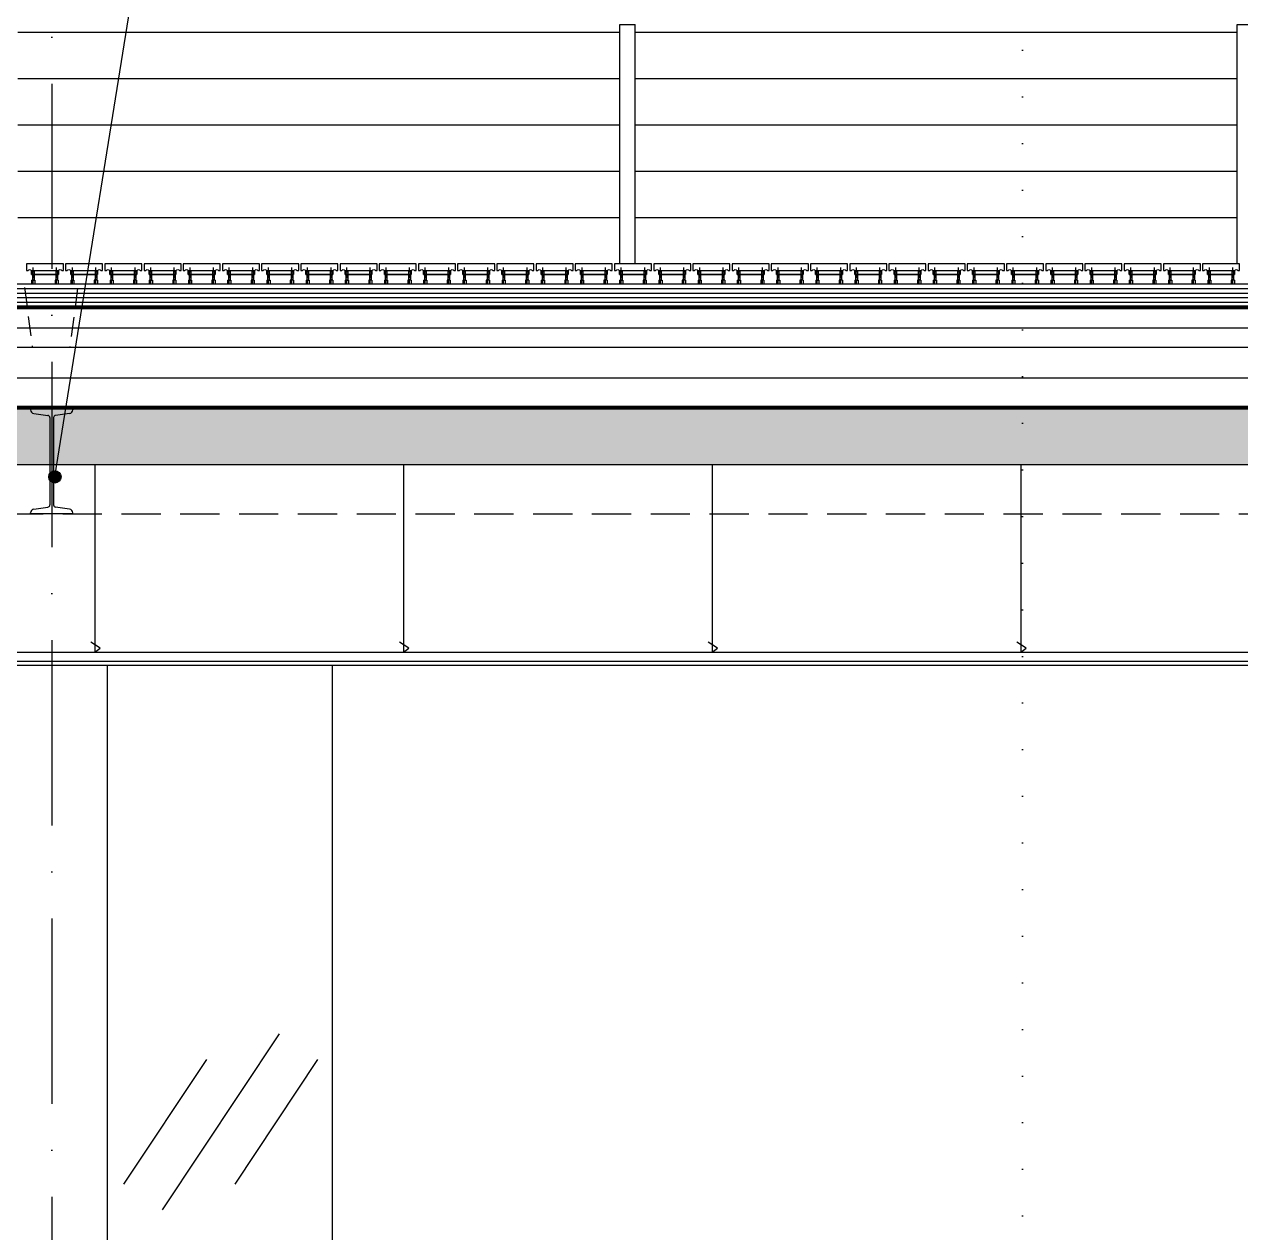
# Model space of a CAD drawing. Header units: millimetres. Extents: x 58205 to 122423, y 1055 to 94479.
# Drawn here: x 70676.6 to 71070.6, y 19285.7 to 19677 of the extents above; entities that cross this region are included whole.
import ezdxf

# ---------------------------------------------------------------- set-up
doc = ezdxf.new("R2010")
doc.units = ezdxf.units.MM
for name, pattern in [('0707_PB_080619_gn_xref$0$ACAD_ISO10W100', [18, 12, -3, 0, -3]), ('ACAD_ISO03W100', [30, 12, -18]), ('ACAD_ISO07W100', [3, 0, -3]), ('ACAD_ISO10W100', [18, 12, -3, 0, -3]), ('HIDDEN', [9.525, 6.35, -3.175])]:
    doc.linetypes.add(name, pattern=pattern)
for name, color, linetype in [('+48_CIENKIE', 253, 'Continuous'), ('+48_HACZE', 253, 'Continuous'), ('+48_IZOLACJE', 4, 'Continuous'), ('+48_MEBLE', 251, 'Continuous'), ('+48_OPISY', 3, 'Continuous'), ('+48_OSIE', 8, 'Continuous'), ('+48_PRZEKRÓJ', 1, 'Continuous'), ('+48_SUFITY_PODWIESZANE', 4, 'Continuous'), ('+48_WEŁNA', 252, 'Continuous'), ('+48_WIDOK', 5, 'Continuous'), ('+48_ŻELBET', 242, 'Continuous'), ('1_CIENKA', 252, 'Continuous')]:
    doc.layers.add(name, color=color, linetype=linetype)
doc.linetypes.add('BATTING', pattern='A,0.00254,-2.54,[134,ltypeshp.shx,S=2.54,R=0,X=-2.54,Y=0],-5.08,[134,ltypeshp.shx,S=2.54,R=180,X=2.54,Y=0],-2.54', length=10.16254)
doc.linetypes.add('ZIGZAG', pattern='A,0.00254,-5.08,[131,ltypeshp.shx,S=5.08,R=0,X=-5.08,Y=0],-10.16,[131,ltypeshp.shx,S=5.08,R=180,X=5.08,Y=0],-5.08', length=20.32254)

# ---------------------------------------------------------------- blocks, each defined once
blk = doc.blocks.new('A$C6D9607FD')
at = {"layer": '+48_PRZEKRÓJ', "color": 251}
for p, q in [((137, 340), (0, 340)), ((0, 340), (0, 337.1)), ((10.5, 325), (56.1, 318.6)), ((126.5, 325), (80.9, 318.6)), ((137, 340), (137, 337.1)), ((62.4, 311.4), (62.4, 28.6)), ((74.6, 311.4), (74.6, 28.6)), ((0, 0), (0, 2.9)), ((10.5, 15), (56.1, 21.4)), ((126.5, 15), (80.9, 21.4)), ((137, 0), (137, 2.9)), ((137, 0), (0, 0)), ((137, 0), (0, 0))]:
    blk.add_line(p, q, dxfattribs=at)
for centre, radius, start, end in [((12.2, 337.1), 12.2, 180, 262.0304), ((55.1, 311.4), 7.3, 0, 82.0304), ((81.9, 311.4), 7.3, 97.9696, 180), ((124.8, 337.1), 12.2, 277.9696, 0), ((12.2, 2.9), 12.2, 97.9696, 180), ((55.1, 28.6), 7.3, 277.9696, 0), ((81.9, 28.6), 7.3, 180, 262.0304), ((124.8, 2.9), 12.2, 0, 82.0304)]:
    blk.add_arc(centre, radius, start, end, dxfattribs=at)

msp = doc.modelspace()

# ---------------------------------------------------------------- hatches: boundary and pattern name
at = {"layer": '+48_HACZE', "linetype": 'Continuous'}
h = msp.add_hatch(dxfattribs=at)
h.set_pattern_fill('ANSI33', color=256, scale=2, style=0)
h.set_pattern_definition([(45, (5e-05, 12723.362), (-8.9802561, 8.9802561), []), (45, (8.98, 12723.362), (-8.9802561, 8.9802561), [6.35, -3.175])])
edge = h.paths.add_edge_path()
edge.add_line((71253.484, 19449.451), (71277.484, 19449.451))
edge.add_line((71277.484, 19449.451), (71277.484, 19586.451))
edge.add_line((71277.484, 19586.451), (71253.484, 19586.451))
edge.add_line((71253.484, 19586.451), (71253.484, 19552.451))
edge.add_line((71253.484, 19552.451), (69717.484, 19553.447))
edge.add_line((69717.484, 19553.447), (69717.484, 19595.451))
edge.add_line((69717.484, 19595.451), (69693.484, 19595.451))
edge.add_line((69693.484, 19595.451), (69693.484, 19515.451))
edge.add_line((69693.484, 19515.451), (69717.484, 19515.451))
edge.add_line((69717.484, 19515.451), (69717.484, 19534.451))
edge.add_line((69717.484, 19534.451), (71253.484, 19534.451))
edge.add_line((71253.484, 19534.451), (71253.484, 19449.451))
at = {"layer": '+48_OPISY'}
h = msp.add_hatch(color=256, dxfattribs=at)
edge = h.paths.add_edge_path()
edge.add_arc((70686.515, 19530.405), 2, 810, 1170, ccw=False)

# ---------------------------------------------------------------- linework, layer by layer
at = {"layer": '+48_CIENKIE'}
for points in [[(70699.415, 19534.451), (70699.415, 19473.701), (70699.415, 19473.701)], [(70799.415, 19534.451), (70799.415, 19473.701), (70799.415, 19473.701)], [(70899.415, 19534.451), (70899.415, 19473.701), (70899.415, 19473.701)], [(70999.415, 19534.451), (70999.415, 19473.701), (70999.415, 19473.701)], [(70699.415, 19473.701), (70701.171, 19474.979), (70698.167, 19476.85)], [(70799.415, 19473.701), (70801.171, 19474.979), (70798.167, 19476.85)], [(70899.415, 19473.701), (70901.171, 19474.979), (70898.167, 19476.85)], [(70999.415, 19473.701), (71001.171, 19474.979), (70998.167, 19476.85)]]:
    msp.add_lwpolyline(points, dxfattribs=at)
at = {"layer": '+48_IZOLACJE', "linetype": 'HIDDEN', "const_width": 1}
msp.add_lwpolyline([(69718.984, 19585.451), (71253.484, 19585.451)], dxfattribs=at)
at = {"layer": '+48_IZOLACJE', "linetype": 'ACAD_ISO03W100', "ltscale": 0.5, "const_width": 1}
msp.add_lwpolyline([(71253.484, 19552.947), (69717.484, 19552.974)], dxfattribs=at)
at = {"layer": '+48_MEBLE'}
for p, q in [((70674.484, 19674.451), (70869.484, 19674.451)), ((70869.484, 19599.451), (70869.484, 19676.951)), ((70869.484, 19676.951), (70874.484, 19676.951)), ((70874.484, 19599.451), (70874.484, 19676.951)), ((70874.484, 19674.451), (71069.484, 19674.451)), ((71069.484, 19599.451), (71069.484, 19676.951)), ((71069.484, 19676.951), (71074.484, 19676.951)), ((70674.484, 19659.451), (70869.484, 19659.451)), ((70874.484, 19659.451), (71069.484, 19659.451)), ((70674.484, 19644.451), (70869.484, 19644.451)), ((70874.484, 19644.451), (71069.484, 19644.451)), ((70674.484, 19629.451), (70869.484, 19629.451)), ((70874.484, 19629.451), (71069.484, 19629.451)), ((70674.484, 19614.451), (70869.484, 19614.451)), ((70874.484, 19614.451), (71069.484, 19614.451)), ((70721.392, 19293.058), (70759.238, 19350.05)), ((70708.897, 19301.356), (70735.722, 19341.752)), ((70744.909, 19301.356), (70771.734, 19341.752))]:
    msp.add_line(p, q, dxfattribs=at)
at = {"layer": '+48_OPISY', "linetype": 'ACAD_ISO07W100', "ltscale": 5}
msp.add_line((70999.984, 20317.896), (70999.984, 18536.913), dxfattribs=at)
at = {"layer": '+48_OPISY'}
msp.add_lwpolyline([(70686.515, 19530.405), (70715.567, 19711.475)], dxfattribs=at)
msp.add_circle((70686.515, 19530.405), 2, dxfattribs=at)
at = {"layer": '+48_OSIE', "linetype": 'ACAD_ISO10W100', "ltscale": 5}
msp.add_line((70685.484, 20108.228), (70685.484, 18660.697), dxfattribs=at)
at = {"layer": '+48_SUFITY_PODWIESZANE', "ltscale": 3}
for p, q in [((69697.734, 19473.701), (71253.484, 19473.701)), ((69693.484, 19469.451), (71253.484, 19469.451)), ((69694.734, 19470.701), (71253.484, 19470.701))]:
    msp.add_line(p, q, dxfattribs=at)
at = {"layer": '+48_WEŁNA', "linetype": 'BATTING', "ltscale": 0.6}
msp.add_line((69717.484, 19578.701), (71252.984, 19578.701), dxfattribs=at)
at = {"layer": '+48_WEŁNA', "linetype": 'BATTING', "ltscale": 0.9}
msp.add_line((69717.484, 19562.451), (71252.984, 19562.451), dxfattribs=at)
at = {"layer": '+48_WEŁNA', "linetype": 'ZIGZAG', "ltscale": 0.28}
for points in [[(69718.984, 19591.451), (71253.484, 19591.451)], [(69718.984, 19588.451), (71252.884, 19588.451)]]:
    msp.add_lwpolyline(points, dxfattribs=at)
at = {"layer": '+48_WIDOK', "ltscale": 3}
for p, q in [((69717.484, 19584.951), (71253.484, 19584.951)), ((69717.484, 19572.451), (71252.984, 19572.451))]:
    msp.add_line(p, q, dxfattribs=at)
at = {"layer": '+48_WIDOK', "linetype": 'HIDDEN', "ltscale": 2}
msp.add_line((69717.484, 19518.451), (71253.484, 19518.451), dxfattribs=at)
at = {"layer": '+48_WIDOK', "ltscale": 3}
for points in [[(69720.269, 19592.951), (71253.484, 19592.951)], [(69718.984, 19589.951), (71253.484, 19589.951)], [(69718.984, 19586.951), (71252.884, 19586.951)]]:
    msp.add_lwpolyline(points, dxfattribs=at)
at = {"layer": '+48_WIDOK', "linetype": 'HIDDEN'}
for points in [[(70676.642, 19591.771), (70679.19, 19572.664)], [(70693.889, 19591.556), (70691.32, 19572.451)]]:
    msp.add_lwpolyline(points, dxfattribs=at)
at = {"layer": '+48_WIDOK'}
for points in [[(70703.484, 19469.451), (70703.484, 19179.451)], [(70776.384, 19469.451), (70776.384, 19179.451)]]:
    msp.add_lwpolyline(points, dxfattribs=at)
at = {"layer": '+48_ŻELBET', "linetype": 'Continuous'}
for p, q in [((69717.484, 19552.451), (71253.484, 19552.451)), ((69717.484, 19534.451), (71253.484, 19534.451))]:
    msp.add_line(p, q, dxfattribs=at)
at = {"layer": '1_CIENKA', "lineweight": -3}
for p, q in [((70678.934, 19595.951), (70687.634, 19595.951)), ((70679.209, 19597.251), (70679.209, 19594.134)), ((70679.759, 19597.251), (70679.759, 19594.134)), ((70686.809, 19597.251), (70686.809, 19594.134)), ((70687.359, 19597.251), (70687.359, 19594.134)), ((70691.634, 19595.951), (70700.334, 19595.951)), ((70691.909, 19597.251), (70691.909, 19594.134)), ((70692.459, 19597.251), (70692.459, 19594.134)), ((70699.509, 19597.251), (70699.509, 19594.134)), ((70700.059, 19597.251), (70700.059, 19594.134)), ((70704.334, 19595.951), (70713.034, 19595.951)), ((70704.609, 19597.251), (70704.609, 19594.134)), ((70705.159, 19597.251), (70705.159, 19594.134)), ((70712.209, 19597.251), (70712.209, 19594.134)), ((70712.759, 19597.251), (70712.759, 19594.134)), ((70717.034, 19595.951), (70725.734, 19595.951)), ((70717.309, 19597.251), (70717.309, 19594.134)), ((70717.859, 19597.251), (70717.859, 19594.134)), ((70724.909, 19597.251), (70724.909, 19594.134)), ((70725.459, 19597.251), (70725.459, 19594.134)), ((70729.734, 19595.951), (70738.434, 19595.951)), ((70730.009, 19597.251), (70730.009, 19594.134)), ((70730.559, 19597.251), (70730.559, 19594.134)), ((70737.609, 19597.251), (70737.609, 19594.134)), ((70738.159, 19597.251), (70738.159, 19594.134)), ((70742.434, 19595.951), (70751.134, 19595.951)), ((70742.709, 19597.251), (70742.709, 19594.134)), ((70743.259, 19597.251), (70743.259, 19594.134)), ((70750.309, 19597.251), (70750.309, 19594.134)), ((70750.859, 19597.251), (70750.859, 19594.134)), ((70755.134, 19595.951), (70763.834, 19595.951)), ((70755.409, 19597.251), (70755.409, 19594.134)), ((70755.959, 19597.251), (70755.959, 19594.134)), ((70763.009, 19597.251), (70763.009, 19594.134)), ((70763.559, 19597.251), (70763.559, 19594.134)), ((70767.834, 19595.951), (70776.534, 19595.951)), ((70768.109, 19597.251), (70768.109, 19594.134)), ((70768.659, 19597.251), (70768.659, 19594.134)), ((70775.709, 19597.251), (70775.709, 19594.134)), ((70776.259, 19597.251), (70776.259, 19594.134)), ((70780.534, 19595.951), (70789.234, 19595.951)), ((70780.809, 19597.251), (70780.809, 19594.134)), ((70781.359, 19597.251), (70781.359, 19594.134)), ((70788.409, 19597.251), (70788.409, 19594.134)), ((70788.959, 19597.251), (70788.959, 19594.134)), ((70793.234, 19595.951), (70801.934, 19595.951)), ((70793.509, 19597.251), (70793.509, 19594.134)), ((70794.059, 19597.251), (70794.059, 19594.134)), ((70801.109, 19597.251), (70801.109, 19594.134)), ((70801.659, 19597.251), (70801.659, 19594.134)), ((70805.934, 19595.951), (70814.634, 19595.951)), ((70806.209, 19597.251), (70806.209, 19594.134)), ((70806.759, 19597.251), (70806.759, 19594.134)), ((70813.809, 19597.251), (70813.809, 19594.134)), ((70814.359, 19597.251), (70814.359, 19594.134)), ((70818.634, 19595.951), (70827.334, 19595.951)), ((70818.909, 19597.251), (70818.909, 19594.134)), ((70819.459, 19597.251), (70819.459, 19594.134)), ((70826.509, 19597.251), (70826.509, 19594.134)), ((70827.059, 19597.251), (70827.059, 19594.134)), ((70831.334, 19595.951), (70840.034, 19595.951)), ((70831.609, 19597.251), (70831.609, 19594.134)), ((70832.159, 19597.251), (70832.159, 19594.134)), ((70839.209, 19597.251), (70839.209, 19594.134)), ((70839.759, 19597.251), (70839.759, 19594.134)), ((70844.034, 19595.951), (70852.734, 19595.951)), ((70844.309, 19597.251), (70844.309, 19594.134)), ((70844.859, 19597.251), (70844.859, 19594.134)), ((70851.909, 19597.251), (70851.909, 19594.134)), ((70852.459, 19597.251), (70852.459, 19594.134)), ((70856.734, 19595.951), (70865.434, 19595.951)), ((70857.009, 19597.251), (70857.009, 19594.134)), ((70857.559, 19597.251), (70857.559, 19594.134)), ((70864.609, 19597.251), (70864.609, 19594.134)), ((70865.159, 19597.251), (70865.159, 19594.134)), ((70869.434, 19595.951), (70878.134, 19595.951)), ((70869.709, 19597.251), (70869.709, 19594.134)), ((70870.259, 19597.251), (70870.259, 19594.134)), ((70877.309, 19597.251), (70877.309, 19594.134)), ((70877.859, 19597.251), (70877.859, 19594.134)), ((70882.134, 19595.951), (70890.834, 19595.951)), ((70882.409, 19597.251), (70882.409, 19594.134)), ((70882.959, 19597.251), (70882.959, 19594.134)), ((70890.009, 19597.251), (70890.009, 19594.134)), ((70890.559, 19597.251), (70890.559, 19594.134)), ((70894.834, 19595.951), (70903.534, 19595.951)), ((70895.109, 19597.251), (70895.109, 19594.134)), ((70895.659, 19597.251), (70895.659, 19594.134)), ((70902.709, 19597.251), (70902.709, 19594.134)), ((70903.259, 19597.251), (70903.259, 19594.134)), ((70907.534, 19595.951), (70916.234, 19595.951)), ((70907.809, 19597.251), (70907.809, 19594.134)), ((70908.359, 19597.251), (70908.359, 19594.134)), ((70915.409, 19597.251), (70915.409, 19594.134)), ((70915.959, 19597.251), (70915.959, 19594.134)), ((70920.234, 19595.951), (70928.934, 19595.951)), ((70920.509, 19597.251), (70920.509, 19594.134)), ((70921.059, 19597.251), (70921.059, 19594.134)), ((70928.109, 19597.251), (70928.109, 19594.134)), ((70928.659, 19597.251), (70928.659, 19594.134)), ((70932.934, 19595.951), (70941.634, 19595.951)), ((70933.209, 19597.251), (70933.209, 19594.134)), ((70933.759, 19597.251), (70933.759, 19594.134)), ((70940.809, 19597.251), (70940.809, 19594.134)), ((70941.359, 19597.251), (70941.359, 19594.134)), ((70945.634, 19595.951), (70954.334, 19595.951)), ((70945.909, 19597.251), (70945.909, 19594.134)), ((70946.459, 19597.251), (70946.459, 19594.134)), ((70953.509, 19597.251), (70953.509, 19594.134)), ((70954.059, 19597.251), (70954.059, 19594.134)), ((70958.334, 19595.951), (70967.034, 19595.951)), ((70958.609, 19597.251), (70958.609, 19594.134)), ((70959.159, 19597.251), (70959.159, 19594.134)), ((70966.209, 19597.251), (70966.209, 19594.134)), ((70966.759, 19597.251), (70966.759, 19594.134)), ((70971.034, 19595.951), (70979.734, 19595.951)), ((70971.309, 19597.251), (70971.309, 19594.134)), ((70971.859, 19597.251), (70971.859, 19594.134)), ((70978.909, 19597.251), (70978.909, 19594.134)), ((70979.459, 19597.251), (70979.459, 19594.134)), ((70983.734, 19595.951), (70992.434, 19595.951)), ((70984.009, 19597.251), (70984.009, 19594.134)), ((70984.559, 19597.251), (70984.559, 19594.134)), ((70991.609, 19597.251), (70991.609, 19594.134)), ((70992.159, 19597.251), (70992.159, 19594.134)), ((70996.434, 19595.951), (71005.134, 19595.951)), ((70996.709, 19597.251), (70996.709, 19594.134)), ((70997.259, 19597.251), (70997.259, 19594.134)), ((71004.309, 19597.251), (71004.309, 19594.134)), ((71004.859, 19597.251), (71004.859, 19594.134)), ((71009.134, 19595.951), (71017.834, 19595.951)), ((71009.409, 19597.251), (71009.409, 19594.134)), ((71009.959, 19597.251), (71009.959, 19594.134)), ((71017.009, 19597.251), (71017.009, 19594.134)), ((71017.559, 19597.251), (71017.559, 19594.134)), ((71021.834, 19595.951), (71030.534, 19595.951)), ((71022.109, 19597.251), (71022.109, 19594.134)), ((71022.659, 19597.251), (71022.659, 19594.134)), ((71029.709, 19597.251), (71029.709, 19594.134)), ((71030.259, 19597.251), (71030.259, 19594.134)), ((71034.534, 19595.951), (71043.234, 19595.951)), ((71034.809, 19597.251), (71034.809, 19594.134)), ((71035.359, 19597.251), (71035.359, 19594.134)), ((71042.409, 19597.251), (71042.409, 19594.134)), ((71042.959, 19597.251), (71042.959, 19594.134)), ((71047.234, 19595.951), (71055.934, 19595.951)), ((71047.509, 19597.251), (71047.509, 19594.134)), ((71048.059, 19597.251), (71048.059, 19594.134)), ((71055.109, 19597.251), (71055.109, 19594.134)), ((71055.659, 19597.251), (71055.659, 19594.134)), ((71059.934, 19595.951), (71068.634, 19595.951)), ((71060.209, 19597.251), (71060.209, 19594.134)), ((71060.759, 19597.251), (71060.759, 19594.134)), ((71067.809, 19597.251), (71067.809, 19594.134)), ((71068.359, 19597.251), (71068.359, 19594.134)), ((70678.966, 19594.134), (70680.001, 19594.134)), ((70678.966, 19594.134), (70678.966, 19592.951)), ((70680.001, 19594.134), (70680.001, 19592.951)), ((70686.566, 19594.134), (70686.566, 19592.951)), ((70687.601, 19594.134), (70686.566, 19594.134)), ((70687.601, 19594.134), (70687.601, 19592.951)), ((70691.666, 19594.134), (70692.701, 19594.134)), ((70691.666, 19594.134), (70691.666, 19592.951)), ((70692.701, 19594.134), (70692.701, 19592.951)), ((70699.266, 19594.134), (70699.266, 19592.951)), ((70700.301, 19594.134), (70699.266, 19594.134)), ((70700.301, 19594.134), (70700.301, 19592.951)), ((70704.366, 19594.134), (70705.401, 19594.134)), ((70704.366, 19594.134), (70704.366, 19592.951)), ((70705.401, 19594.134), (70705.401, 19592.951)), ((70711.966, 19594.134), (70711.966, 19592.951)), ((70713.001, 19594.134), (70711.966, 19594.134)), ((70713.001, 19594.134), (70713.001, 19592.951)), ((70717.066, 19594.134), (70718.101, 19594.134)), ((70717.066, 19594.134), (70717.066, 19592.951)), ((70718.101, 19594.134), (70718.101, 19592.951)), ((70724.666, 19594.134), (70724.666, 19592.951)), ((70725.701, 19594.134), (70724.666, 19594.134)), ((70725.701, 19594.134), (70725.701, 19592.951)), ((70729.766, 19594.134), (70730.801, 19594.134)), ((70729.766, 19594.134), (70729.766, 19592.951)), ((70730.801, 19594.134), (70730.801, 19592.951)), ((70737.366, 19594.134), (70737.366, 19592.951)), ((70738.401, 19594.134), (70737.366, 19594.134)), ((70738.401, 19594.134), (70738.401, 19592.951)), ((70742.466, 19594.134), (70743.501, 19594.134)), ((70742.466, 19594.134), (70742.466, 19592.951)), ((70743.501, 19594.134), (70743.501, 19592.951)), ((70750.066, 19594.134), (70750.066, 19592.951)), ((70751.101, 19594.134), (70750.066, 19594.134)), ((70751.101, 19594.134), (70751.101, 19592.951)), ((70755.166, 19594.134), (70756.201, 19594.134)), ((70755.166, 19594.134), (70755.166, 19592.951)), ((70756.201, 19594.134), (70756.201, 19592.951)), ((70762.766, 19594.134), (70762.766, 19592.951)), ((70763.801, 19594.134), (70762.766, 19594.134)), ((70763.801, 19594.134), (70763.801, 19592.951)), ((70767.866, 19594.134), (70768.901, 19594.134)), ((70767.866, 19594.134), (70767.866, 19592.951)), ((70768.901, 19594.134), (70768.901, 19592.951)), ((70775.466, 19594.134), (70775.466, 19592.951)), ((70776.501, 19594.134), (70775.466, 19594.134)), ((70776.501, 19594.134), (70776.501, 19592.951)), ((70780.566, 19594.134), (70781.601, 19594.134)), ((70780.566, 19594.134), (70780.566, 19592.951)), ((70781.601, 19594.134), (70781.601, 19592.951)), ((70788.166, 19594.134), (70788.166, 19592.951)), ((70789.201, 19594.134), (70788.166, 19594.134)), ((70789.201, 19594.134), (70789.201, 19592.951)), ((70793.266, 19594.134), (70794.301, 19594.134)), ((70793.266, 19594.134), (70793.266, 19592.951)), ((70794.301, 19594.134), (70794.301, 19592.951)), ((70800.866, 19594.134), (70800.866, 19592.951)), ((70801.901, 19594.134), (70800.866, 19594.134)), ((70801.901, 19594.134), (70801.901, 19592.951)), ((70805.966, 19594.134), (70807.001, 19594.134)), ((70805.966, 19594.134), (70805.966, 19592.951)), ((70807.001, 19594.134), (70807.001, 19592.951)), ((70813.566, 19594.134), (70813.566, 19592.951)), ((70814.601, 19594.134), (70813.566, 19594.134)), ((70814.601, 19594.134), (70814.601, 19592.951)), ((70818.666, 19594.134), (70819.701, 19594.134)), ((70818.666, 19594.134), (70818.666, 19592.951)), ((70819.701, 19594.134), (70819.701, 19592.951)), ((70826.266, 19594.134), (70826.266, 19592.951)), ((70827.301, 19594.134), (70826.266, 19594.134)), ((70827.301, 19594.134), (70827.301, 19592.951)), ((70831.366, 19594.134), (70832.401, 19594.134)), ((70831.366, 19594.134), (70831.366, 19592.951)), ((70832.401, 19594.134), (70832.401, 19592.951)), ((70838.966, 19594.134), (70838.966, 19592.951)), ((70840.001, 19594.134), (70838.966, 19594.134)), ((70840.001, 19594.134), (70840.001, 19592.951)), ((70844.066, 19594.134), (70845.101, 19594.134)), ((70844.066, 19594.134), (70844.066, 19592.951)), ((70845.101, 19594.134), (70845.101, 19592.951)), ((70851.666, 19594.134), (70851.666, 19592.951)), ((70852.701, 19594.134), (70851.666, 19594.134)), ((70852.701, 19594.134), (70852.701, 19592.951)), ((70856.766, 19594.134), (70857.801, 19594.134)), ((70856.766, 19594.134), (70856.766, 19592.951)), ((70857.801, 19594.134), (70857.801, 19592.951)), ((70864.366, 19594.134), (70864.366, 19592.951)), ((70865.401, 19594.134), (70864.366, 19594.134)), ((70865.401, 19594.134), (70865.401, 19592.951)), ((70869.466, 19594.134), (70870.501, 19594.134)), ((70869.466, 19594.134), (70869.466, 19592.951)), ((70870.501, 19594.134), (70870.501, 19592.951)), ((70877.066, 19594.134), (70877.066, 19592.951)), ((70878.101, 19594.134), (70877.066, 19594.134)), ((70878.101, 19594.134), (70878.101, 19592.951)), ((70882.166, 19594.134), (70883.201, 19594.134)), ((70882.166, 19594.134), (70882.166, 19592.951)), ((70883.201, 19594.134), (70883.201, 19592.951)), ((70889.766, 19594.134), (70889.766, 19592.951)), ((70890.801, 19594.134), (70889.766, 19594.134)), ((70890.801, 19594.134), (70890.801, 19592.951)), ((70894.866, 19594.134), (70895.901, 19594.134)), ((70894.866, 19594.134), (70894.866, 19592.951)), ((70895.901, 19594.134), (70895.901, 19592.951)), ((70902.466, 19594.134), (70902.466, 19592.951)), ((70903.501, 19594.134), (70902.466, 19594.134)), ((70903.501, 19594.134), (70903.501, 19592.951)), ((70907.566, 19594.134), (70908.601, 19594.134)), ((70907.566, 19594.134), (70907.566, 19592.951)), ((70908.601, 19594.134), (70908.601, 19592.951)), ((70915.166, 19594.134), (70915.166, 19592.951)), ((70916.201, 19594.134), (70915.166, 19594.134)), ((70916.201, 19594.134), (70916.201, 19592.951)), ((70920.266, 19594.134), (70921.301, 19594.134)), ((70920.266, 19594.134), (70920.266, 19592.951)), ((70921.301, 19594.134), (70921.301, 19592.951)), ((70927.866, 19594.134), (70927.866, 19592.951)), ((70928.901, 19594.134), (70927.866, 19594.134)), ((70928.901, 19594.134), (70928.901, 19592.951)), ((70932.966, 19594.134), (70934.001, 19594.134)), ((70932.966, 19594.134), (70932.966, 19592.951)), ((70934.001, 19594.134), (70934.001, 19592.951)), ((70940.566, 19594.134), (70940.566, 19592.951)), ((70941.601, 19594.134), (70940.566, 19594.134)), ((70941.601, 19594.134), (70941.601, 19592.951)), ((70945.666, 19594.134), (70946.701, 19594.134)), ((70945.666, 19594.134), (70945.666, 19592.951)), ((70946.701, 19594.134), (70946.701, 19592.951)), ((70953.266, 19594.134), (70953.266, 19592.951)), ((70954.301, 19594.134), (70953.266, 19594.134)), ((70954.301, 19594.134), (70954.301, 19592.951)), ((70958.366, 19594.134), (70959.401, 19594.134)), ((70958.366, 19594.134), (70958.366, 19592.951)), ((70959.401, 19594.134), (70959.401, 19592.951)), ((70965.966, 19594.134), (70965.966, 19592.951)), ((70967.001, 19594.134), (70965.966, 19594.134)), ((70967.001, 19594.134), (70967.001, 19592.951)), ((70971.066, 19594.134), (70972.101, 19594.134)), ((70971.066, 19594.134), (70971.066, 19592.951)), ((70972.101, 19594.134), (70972.101, 19592.951)), ((70978.666, 19594.134), (70978.666, 19592.951)), ((70979.701, 19594.134), (70978.666, 19594.134)), ((70979.701, 19594.134), (70979.701, 19592.951)), ((70983.766, 19594.134), (70984.801, 19594.134)), ((70983.766, 19594.134), (70983.766, 19592.951)), ((70984.801, 19594.134), (70984.801, 19592.951)), ((70991.366, 19594.134), (70991.366, 19592.951)), ((70992.401, 19594.134), (70991.366, 19594.134)), ((70992.401, 19594.134), (70992.401, 19592.951)), ((70996.466, 19594.134), (70997.501, 19594.134)), ((70996.466, 19594.134), (70996.466, 19592.951)), ((70997.501, 19594.134), (70997.501, 19592.951)), ((71004.066, 19594.134), (71004.066, 19592.951)), ((71005.101, 19594.134), (71004.066, 19594.134)), ((71005.101, 19594.134), (71005.101, 19592.951)), ((71009.166, 19594.134), (71010.201, 19594.134)), ((71009.166, 19594.134), (71009.166, 19592.951)), ((71010.201, 19594.134), (71010.201, 19592.951)), ((71016.766, 19594.134), (71016.766, 19592.951)), ((71017.801, 19594.134), (71016.766, 19594.134)), ((71017.801, 19594.134), (71017.801, 19592.951)), ((71021.866, 19594.134), (71022.901, 19594.134)), ((71021.866, 19594.134), (71021.866, 19592.951)), ((71022.901, 19594.134), (71022.901, 19592.951)), ((71029.466, 19594.134), (71029.466, 19592.951)), ((71030.501, 19594.134), (71029.466, 19594.134)), ((71030.501, 19594.134), (71030.501, 19592.951)), ((71034.566, 19594.134), (71035.601, 19594.134)), ((71034.566, 19594.134), (71034.566, 19592.951)), ((71035.601, 19594.134), (71035.601, 19592.951)), ((71042.166, 19594.134), (71042.166, 19592.951)), ((71043.201, 19594.134), (71042.166, 19594.134)), ((71043.201, 19594.134), (71043.201, 19592.951)), ((71047.266, 19594.134), (71048.301, 19594.134)), ((71047.266, 19594.134), (71047.266, 19592.951)), ((71048.301, 19594.134), (71048.301, 19592.951)), ((71054.866, 19594.134), (71054.866, 19592.951)), ((71055.901, 19594.134), (71054.866, 19594.134)), ((71055.901, 19594.134), (71055.901, 19592.951)), ((71059.966, 19594.134), (71061.001, 19594.134)), ((71059.966, 19594.134), (71059.966, 19592.951)), ((71061.001, 19594.134), (71061.001, 19592.951)), ((71067.566, 19594.134), (71067.566, 19592.951)), ((71068.601, 19594.134), (71067.566, 19594.134)), ((71068.601, 19594.134), (71068.601, 19592.951))]:
    msp.add_line(p, q, dxfattribs=at)
at = {"layer": '1_CIENKA', "linetype": '0707_PB_080619_gn_xref$0$ACAD_ISO10W100', "lineweight": -3, "ltscale": 0.1}
for p, q in [((70679.484, 19592.951), (70679.484, 19598.301)), ((70687.084, 19592.951), (70687.084, 19598.301)), ((70692.184, 19592.951), (70692.184, 19598.301)), ((70699.784, 19592.951), (70699.784, 19598.301)), ((70704.884, 19592.951), (70704.884, 19598.301)), ((70712.484, 19592.951), (70712.484, 19598.301)), ((70717.584, 19592.951), (70717.584, 19598.301)), ((70725.184, 19592.951), (70725.184, 19598.301)), ((70730.284, 19592.951), (70730.284, 19598.301)), ((70737.884, 19592.951), (70737.884, 19598.301)), ((70742.984, 19592.951), (70742.984, 19598.301)), ((70750.584, 19592.951), (70750.584, 19598.301)), ((70755.684, 19592.951), (70755.684, 19598.301)), ((70763.284, 19592.951), (70763.284, 19598.301)), ((70768.384, 19592.951), (70768.384, 19598.301)), ((70775.984, 19592.951), (70775.984, 19598.301)), ((70781.084, 19592.951), (70781.084, 19598.301)), ((70788.684, 19592.951), (70788.684, 19598.301)), ((70793.784, 19592.951), (70793.784, 19598.301)), ((70801.384, 19592.951), (70801.384, 19598.301)), ((70806.484, 19592.951), (70806.484, 19598.301)), ((70814.084, 19592.951), (70814.084, 19598.301)), ((70819.184, 19592.951), (70819.184, 19598.301)), ((70826.784, 19592.951), (70826.784, 19598.301)), ((70831.884, 19592.951), (70831.884, 19598.301)), ((70839.484, 19592.951), (70839.484, 19598.301)), ((70844.584, 19592.951), (70844.584, 19598.301)), ((70852.184, 19592.951), (70852.184, 19598.301)), ((70857.284, 19592.951), (70857.284, 19598.301)), ((70864.884, 19592.951), (70864.884, 19598.301)), ((70869.984, 19592.951), (70869.984, 19598.301)), ((70877.584, 19592.951), (70877.584, 19598.301)), ((70882.684, 19592.951), (70882.684, 19598.301)), ((70890.284, 19592.951), (70890.284, 19598.301)), ((70895.384, 19592.951), (70895.384, 19598.301)), ((70902.984, 19592.951), (70902.984, 19598.301)), ((70908.084, 19592.951), (70908.084, 19598.301)), ((70915.684, 19592.951), (70915.684, 19598.301)), ((70920.784, 19592.951), (70920.784, 19598.301)), ((70928.384, 19592.951), (70928.384, 19598.301)), ((70933.484, 19592.951), (70933.484, 19598.301)), ((70941.084, 19592.951), (70941.084, 19598.301)), ((70946.184, 19592.951), (70946.184, 19598.301)), ((70953.784, 19592.951), (70953.784, 19598.301)), ((70958.884, 19592.951), (70958.884, 19598.301)), ((70966.484, 19592.951), (70966.484, 19598.301)), ((70971.584, 19592.951), (70971.584, 19598.301)), ((70979.184, 19592.951), (70979.184, 19598.301)), ((70984.284, 19592.951), (70984.284, 19598.301)), ((70991.884, 19592.951), (70991.884, 19598.301)), ((70996.984, 19592.951), (70996.984, 19598.301)), ((71004.584, 19592.951), (71004.584, 19598.301)), ((71009.684, 19592.951), (71009.684, 19598.301)), ((71017.284, 19592.951), (71017.284, 19598.301)), ((71022.384, 19592.951), (71022.384, 19598.301)), ((71029.984, 19592.951), (71029.984, 19598.301)), ((71035.084, 19592.951), (71035.084, 19598.301)), ((71042.684, 19592.951), (71042.684, 19598.301)), ((71047.784, 19592.951), (71047.784, 19598.301)), ((71055.384, 19592.951), (71055.384, 19598.301)), ((71060.484, 19592.951), (71060.484, 19598.301)), ((71068.084, 19592.951), (71068.084, 19598.301))]:
    msp.add_line(p, q, dxfattribs=at)
at = {"layer": '1_CIENKA', "lineweight": -3}
for points in [[(70678.834, 19597.251), (70687.734, 19597.251, -0.536675), (70688.734, 19597.251), (70689.284, 19597.251), (70689.284, 19599.351, 0.4142136), (70689.184, 19599.451), (70677.384, 19599.451, 0.4140826), (70677.284, 19599.351), (70677.284, 19597.251), (70677.834, 19597.251, -0.536675)], [(70691.534, 19597.251), (70700.434, 19597.251, -0.536675), (70701.434, 19597.251), (70701.984, 19597.251), (70701.984, 19599.351, 0.4142136), (70701.884, 19599.451), (70690.084, 19599.451, 0.4140826), (70689.984, 19599.351), (70689.984, 19597.251), (70690.534, 19597.251, -0.536675)], [(70704.234, 19597.251), (70713.134, 19597.251, -0.536675), (70714.134, 19597.251), (70714.684, 19597.251), (70714.684, 19599.351, 0.4142136), (70714.584, 19599.451), (70702.784, 19599.451, 0.4140826), (70702.684, 19599.351), (70702.684, 19597.251), (70703.234, 19597.251, -0.536675)], [(70716.934, 19597.251), (70725.834, 19597.251, -0.536675), (70726.834, 19597.251), (70727.384, 19597.251), (70727.384, 19599.351, 0.4142136), (70727.284, 19599.451), (70715.484, 19599.451, 0.4140826), (70715.384, 19599.351), (70715.384, 19597.251), (70715.934, 19597.251, -0.536675)], [(70729.634, 19597.251), (70738.534, 19597.251, -0.536675), (70739.534, 19597.251), (70740.084, 19597.251), (70740.084, 19599.351, 0.4142136), (70739.984, 19599.451), (70728.184, 19599.451, 0.4140826), (70728.084, 19599.351), (70728.084, 19597.251), (70728.634, 19597.251, -0.536675)], [(70742.334, 19597.251), (70751.234, 19597.251, -0.536675), (70752.234, 19597.251), (70752.784, 19597.251), (70752.784, 19599.351, 0.4142136), (70752.684, 19599.451), (70740.884, 19599.451, 0.4140826), (70740.784, 19599.351), (70740.784, 19597.251), (70741.334, 19597.251, -0.536675)], [(70755.034, 19597.251), (70763.934, 19597.251, -0.536675), (70764.934, 19597.251), (70765.484, 19597.251), (70765.484, 19599.351, 0.4142136), (70765.384, 19599.451), (70753.584, 19599.451, 0.4140826), (70753.484, 19599.351), (70753.484, 19597.251), (70754.034, 19597.251, -0.536675)], [(70767.734, 19597.251), (70776.634, 19597.251, -0.536675), (70777.634, 19597.251), (70778.184, 19597.251), (70778.184, 19599.351, 0.4142136), (70778.084, 19599.451), (70766.284, 19599.451, 0.4140826), (70766.184, 19599.351), (70766.184, 19597.251), (70766.734, 19597.251, -0.536675)], [(70780.434, 19597.251), (70789.334, 19597.251, -0.536675), (70790.334, 19597.251), (70790.884, 19597.251), (70790.884, 19599.351, 0.4142136), (70790.784, 19599.451), (70778.984, 19599.451, 0.4140826), (70778.884, 19599.351), (70778.884, 19597.251), (70779.434, 19597.251, -0.536675)], [(70793.134, 19597.251), (70802.034, 19597.251, -0.536675), (70803.034, 19597.251), (70803.584, 19597.251), (70803.584, 19599.351, 0.4142136), (70803.484, 19599.451), (70791.684, 19599.451, 0.4140826), (70791.584, 19599.351), (70791.584, 19597.251), (70792.134, 19597.251, -0.536675)], [(70805.834, 19597.251), (70814.734, 19597.251, -0.536675), (70815.734, 19597.251), (70816.284, 19597.251), (70816.284, 19599.351, 0.4142136), (70816.184, 19599.451), (70804.384, 19599.451, 0.4140826), (70804.284, 19599.351), (70804.284, 19597.251), (70804.834, 19597.251, -0.536675)], [(70818.534, 19597.251), (70827.434, 19597.251, -0.536675), (70828.434, 19597.251), (70828.984, 19597.251), (70828.984, 19599.351, 0.4142136), (70828.884, 19599.451), (70817.084, 19599.451, 0.4140826), (70816.984, 19599.351), (70816.984, 19597.251), (70817.534, 19597.251, -0.536675)], [(70831.234, 19597.251), (70840.134, 19597.251, -0.536675), (70841.134, 19597.251), (70841.684, 19597.251), (70841.684, 19599.351, 0.4142136), (70841.584, 19599.451), (70829.784, 19599.451, 0.4140826), (70829.684, 19599.351), (70829.684, 19597.251), (70830.234, 19597.251, -0.536675)], [(70843.934, 19597.251), (70852.834, 19597.251, -0.536675), (70853.834, 19597.251), (70854.384, 19597.251), (70854.384, 19599.351, 0.4142136), (70854.284, 19599.451), (70842.484, 19599.451, 0.4140826), (70842.384, 19599.351), (70842.384, 19597.251), (70842.934, 19597.251, -0.536675)], [(70856.634, 19597.251), (70865.534, 19597.251, -0.536675), (70866.534, 19597.251), (70867.084, 19597.251), (70867.084, 19599.351, 0.4142136), (70866.984, 19599.451), (70855.184, 19599.451, 0.4140826), (70855.084, 19599.351), (70855.084, 19597.251), (70855.634, 19597.251, -0.536675)], [(70869.334, 19597.251), (70878.234, 19597.251, -0.536675), (70879.234, 19597.251), (70879.784, 19597.251), (70879.784, 19599.351, 0.4142136), (70879.684, 19599.451), (70867.884, 19599.451, 0.4140826), (70867.784, 19599.351), (70867.784, 19597.251), (70868.334, 19597.251, -0.536675)], [(70882.034, 19597.251), (70890.934, 19597.251, -0.536675), (70891.934, 19597.251), (70892.484, 19597.251), (70892.484, 19599.351, 0.4142136), (70892.384, 19599.451), (70880.584, 19599.451, 0.4140826), (70880.484, 19599.351), (70880.484, 19597.251), (70881.034, 19597.251, -0.536675)], [(70894.734, 19597.251), (70903.634, 19597.251, -0.536675), (70904.634, 19597.251), (70905.184, 19597.251), (70905.184, 19599.351, 0.4142136), (70905.084, 19599.451), (70893.284, 19599.451, 0.4140826), (70893.184, 19599.351), (70893.184, 19597.251), (70893.734, 19597.251, -0.536675)], [(70907.434, 19597.251), (70916.334, 19597.251, -0.536675), (70917.334, 19597.251), (70917.884, 19597.251), (70917.884, 19599.351, 0.4142136), (70917.784, 19599.451), (70905.984, 19599.451, 0.4140826), (70905.884, 19599.351), (70905.884, 19597.251), (70906.434, 19597.251, -0.536675)], [(70920.134, 19597.251), (70929.034, 19597.251, -0.536675), (70930.034, 19597.251), (70930.584, 19597.251), (70930.584, 19599.351, 0.4142136), (70930.484, 19599.451), (70918.684, 19599.451, 0.4140826), (70918.584, 19599.351), (70918.584, 19597.251), (70919.134, 19597.251, -0.536675)], [(70932.834, 19597.251), (70941.734, 19597.251, -0.536675), (70942.734, 19597.251), (70943.284, 19597.251), (70943.284, 19599.351, 0.4142136), (70943.184, 19599.451), (70931.384, 19599.451, 0.4140826), (70931.284, 19599.351), (70931.284, 19597.251), (70931.834, 19597.251, -0.536675)], [(70945.534, 19597.251), (70954.434, 19597.251, -0.536675), (70955.434, 19597.251), (70955.984, 19597.251), (70955.984, 19599.351, 0.4142136), (70955.884, 19599.451), (70944.084, 19599.451, 0.4140826), (70943.984, 19599.351), (70943.984, 19597.251), (70944.534, 19597.251, -0.536675)], [(70958.234, 19597.251), (70967.134, 19597.251, -0.536675), (70968.134, 19597.251), (70968.684, 19597.251), (70968.684, 19599.351, 0.4142136), (70968.584, 19599.451), (70956.784, 19599.451, 0.4140826), (70956.684, 19599.351), (70956.684, 19597.251), (70957.234, 19597.251, -0.536675)], [(70970.934, 19597.251), (70979.834, 19597.251, -0.536675), (70980.834, 19597.251), (70981.384, 19597.251), (70981.384, 19599.351, 0.4142136), (70981.284, 19599.451), (70969.484, 19599.451, 0.4140826), (70969.384, 19599.351), (70969.384, 19597.251), (70969.934, 19597.251, -0.536675)], [(70983.634, 19597.251), (70992.534, 19597.251, -0.536675), (70993.534, 19597.251), (70994.084, 19597.251), (70994.084, 19599.351, 0.4142136), (70993.984, 19599.451), (70982.184, 19599.451, 0.4140826), (70982.084, 19599.351), (70982.084, 19597.251), (70982.634, 19597.251, -0.536675)], [(70996.334, 19597.251), (71005.234, 19597.251, -0.536675), (71006.234, 19597.251), (71006.784, 19597.251), (71006.784, 19599.351, 0.4142136), (71006.684, 19599.451), (70994.884, 19599.451, 0.4140826), (70994.784, 19599.351), (70994.784, 19597.251), (70995.334, 19597.251, -0.536675)], [(71009.034, 19597.251), (71017.934, 19597.251, -0.536675), (71018.934, 19597.251), (71019.484, 19597.251), (71019.484, 19599.351, 0.4142136), (71019.384, 19599.451), (71007.584, 19599.451, 0.4140826), (71007.484, 19599.351), (71007.484, 19597.251), (71008.034, 19597.251, -0.536675)], [(71021.734, 19597.251), (71030.634, 19597.251, -0.536675), (71031.634, 19597.251), (71032.184, 19597.251), (71032.184, 19599.351, 0.4142136), (71032.084, 19599.451), (71020.284, 19599.451, 0.4140826), (71020.184, 19599.351), (71020.184, 19597.251), (71020.734, 19597.251, -0.536675)], [(71034.434, 19597.251), (71043.334, 19597.251, -0.536675), (71044.334, 19597.251), (71044.884, 19597.251), (71044.884, 19599.351, 0.4142136), (71044.784, 19599.451), (71032.984, 19599.451, 0.4140826), (71032.884, 19599.351), (71032.884, 19597.251), (71033.434, 19597.251, -0.536675)], [(71047.134, 19597.251), (71056.034, 19597.251, -0.536675), (71057.034, 19597.251), (71057.584, 19597.251), (71057.584, 19599.351, 0.4142136), (71057.484, 19599.451), (71045.684, 19599.451, 0.4140826), (71045.584, 19599.351), (71045.584, 19597.251), (71046.134, 19597.251, -0.536675)], [(71059.834, 19597.251), (71068.734, 19597.251, -0.536675), (71069.734, 19597.251), (71070.284, 19597.251), (71070.284, 19599.351, 0.4142136), (71070.184, 19599.451), (71058.384, 19599.451, 0.4140826), (71058.284, 19599.351), (71058.284, 19597.251), (71058.834, 19597.251, -0.536675)]]:
    msp.add_lwpolyline(points, format="xyb", close=True, dxfattribs=at)
for points in [[(70687.634, 19597.251), (70687.634, 19595.951), (70678.934, 19595.951), (70678.934, 19597.251)], [(70700.334, 19597.251), (70700.334, 19595.951), (70691.634, 19595.951), (70691.634, 19597.251)], [(70713.034, 19597.251), (70713.034, 19595.951), (70704.334, 19595.951), (70704.334, 19597.251)], [(70725.734, 19597.251), (70725.734, 19595.951), (70717.034, 19595.951), (70717.034, 19597.251)], [(70738.434, 19597.251), (70738.434, 19595.951), (70729.734, 19595.951), (70729.734, 19597.251)], [(70751.134, 19597.251), (70751.134, 19595.951), (70742.434, 19595.951), (70742.434, 19597.251)], [(70763.834, 19597.251), (70763.834, 19595.951), (70755.134, 19595.951), (70755.134, 19597.251)], [(70776.534, 19597.251), (70776.534, 19595.951), (70767.834, 19595.951), (70767.834, 19597.251)], [(70789.234, 19597.251), (70789.234, 19595.951), (70780.534, 19595.951), (70780.534, 19597.251)], [(70801.934, 19597.251), (70801.934, 19595.951), (70793.234, 19595.951), (70793.234, 19597.251)], [(70814.634, 19597.251), (70814.634, 19595.951), (70805.934, 19595.951), (70805.934, 19597.251)], [(70827.334, 19597.251), (70827.334, 19595.951), (70818.634, 19595.951), (70818.634, 19597.251)], [(70840.034, 19597.251), (70840.034, 19595.951), (70831.334, 19595.951), (70831.334, 19597.251)], [(70852.734, 19597.251), (70852.734, 19595.951), (70844.034, 19595.951), (70844.034, 19597.251)], [(70865.434, 19597.251), (70865.434, 19595.951), (70856.734, 19595.951), (70856.734, 19597.251)], [(70878.134, 19597.251), (70878.134, 19595.951), (70869.434, 19595.951), (70869.434, 19597.251)], [(70890.834, 19597.251), (70890.834, 19595.951), (70882.134, 19595.951), (70882.134, 19597.251)], [(70903.534, 19597.251), (70903.534, 19595.951), (70894.834, 19595.951), (70894.834, 19597.251)], [(70916.234, 19597.251), (70916.234, 19595.951), (70907.534, 19595.951), (70907.534, 19597.251)], [(70928.934, 19597.251), (70928.934, 19595.951), (70920.234, 19595.951), (70920.234, 19597.251)], [(70941.634, 19597.251), (70941.634, 19595.951), (70932.934, 19595.951), (70932.934, 19597.251)], [(70954.334, 19597.251), (70954.334, 19595.951), (70945.634, 19595.951), (70945.634, 19597.251)], [(70967.034, 19597.251), (70967.034, 19595.951), (70958.334, 19595.951), (70958.334, 19597.251)], [(70979.734, 19597.251), (70979.734, 19595.951), (70971.034, 19595.951), (70971.034, 19597.251)], [(70992.434, 19597.251), (70992.434, 19595.951), (70983.734, 19595.951), (70983.734, 19597.251)], [(71005.134, 19597.251), (71005.134, 19595.951), (70996.434, 19595.951), (70996.434, 19597.251)], [(71017.834, 19597.251), (71017.834, 19595.951), (71009.134, 19595.951), (71009.134, 19597.251)], [(71030.534, 19597.251), (71030.534, 19595.951), (71021.834, 19595.951), (71021.834, 19597.251)], [(71043.234, 19597.251), (71043.234, 19595.951), (71034.534, 19595.951), (71034.534, 19597.251)], [(71055.934, 19597.251), (71055.934, 19595.951), (71047.234, 19595.951), (71047.234, 19597.251)], [(71068.634, 19597.251), (71068.634, 19595.951), (71059.934, 19595.951), (71059.934, 19597.251)]]:
    msp.add_lwpolyline(points, dxfattribs=at)

# ---------------------------------------------------------------- block references
at = {"layer": '+48_PRZEKRÓJ', "xscale": 0.1000000000058208, "yscale": 0.09999999999854481, "zscale": 0.1}
msp.add_blockref('A$C6D9607FD', (70678.634, 19518.451), dxfattribs=at)

doc.saveas('drawing.dxf')
